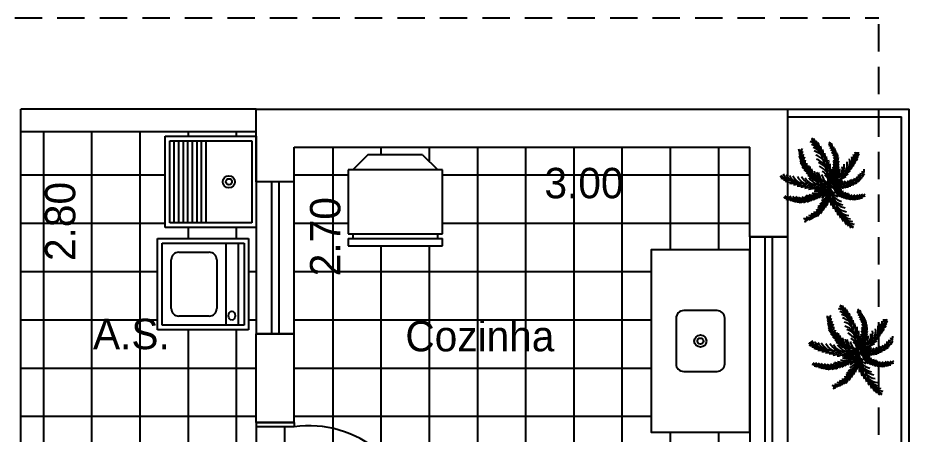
# Model space of a CAD drawing. Extents: x 0.2 to 15.9, y 0 to 13.5.
# Drawn here: x 9.12 to 14.99, y 10.74 to 13.48 of the extents above; entities that cross this region are included whole.
import ezdxf

# ---------------------------------------------------------------- set-up
doc = ezdxf.new("R2010")
doc.units = 0
doc.linetypes.add('ACAD_ISO02W100', pattern=[15, 12, -3])
doc.layers.get('0').update_dxf_attribs({"linetype": 'CONTINUOUS'})
doc.layers.get('DEFPOINTS').update_dxf_attribs({"linetype": 'CONTINUOUS'})
for name, color, linetype in [('BLOCO', 5, 'CONTINUOUS'), ('BLOCOS', 5, 'CONTINUOUS'), ('HACHURA', 1, 'CONTINUOUS'), ('PAREDE', 7, 'CONTINUOUS'), ('PONTILHADO', 8, 'ACAD_ISO02W100'), ('VEGETACAO', 3, 'CONTINUOUS')]:
    doc.layers.add(name, color=color, linetype=linetype)
doc.styles.add('PADRÃO', font='', dxfattribs={"height": 0.2})
doc.styles.get('PADRÃO').set_extended_font_data('AvantGarde Bk BT')
doc.dimstyles.new('PADRÃOS', dxfattribs={"dimtxt": 0.15, "dimasz": 0.1, "dimexe": 1.25, "dimexo": 0.625, "dimgap": 0.1, "dimtad": 0, "dimjust": 1, "dimzin": 1, "dimdsep": 46, "dimtxsty": 'PADRÃO', "dimcen": 2.5, "dimse1": 1, "dimse2": 1, "dimsd1": 1, "dimsd2": 1, "dimclrt": 1, "dimadec": 0, "dimazin": 0, "dimtfac": 1, "dimtdec": 4, "dimtmove": 0, "dimatfit": 3, "dimfxl": 1, "dimtolj": 1, "dimtzin": 0, "dimarcsym": 0})

# ---------------------------------------------------------------- blocks, each defined once
blk = doc.blocks.new('P80D25')
at = {"layer": 'BLOCO', "ltscale": 0.015}
for p, q in [((0, 0.2499999999999716), (0, 0)), ((0, 0.25), (0.03000000000000114, 0.25)), ((0.03000000000000114, 0.2499999999999716), (0.03000000000000114, 0)), ((0.7700000000000102, 0.2499999999999716), (0.7700000000000102, -2.842170943040401e-14)), ((0.7700000000000102, 0.2499999999999716), (0.8000000000000114, 0.2499999999999716)), ((0.8000000000000114, 0.2499999999999716), (0.8000000000000114, -2.842170943040401e-14)), ((0, 0), (0.8000000000000114, -2.842170943040401e-14))]:
    blk.add_line(p, q, dxfattribs=at)
at = {"layer": 'BLOCO'}
blk.add_lwpolyline([(0.7700000000000102, 0.2499999999999716), (0.7199999999999989, 0.2499999999999716), (0.7199999999999989, 1.049999999999983), (0.7700000000000102, 1.049999999999983)], close=True, dxfattribs=at)
at = {"layer": 'BLOCO', "ltscale": 0.015}
blk.add_arc((0.7199999999999989, 0.3524374999999793), 0.6975625000000036, 89.99999999999959, 188.444460412286, dxfattribs=at)
blk = doc.blocks.new('J15')
at = {"layer": 'BLOCO'}
for p, q in [((1.5, 0.25), (0, 0.25)), ((0, 0.25), (0, 0)), ((1.5, 0), (1.5, 0.25)), ((1.5, 0.1500000000000057), (0, 0.1500000000000057)), ((0, 0.09999999999999432), (1.5, 0.09999999999999432)), ((0, 0), (1.5, 0))]:
    blk.add_line(p, q, dxfattribs=at)
blk = doc.blocks.new('J1')
at = {"layer": 'BLOCO'}
for p, q in [((0, 0.25), (0, 0)), ((1, 0.25), (0, 0.25)), ((1, 0), (1, 0.25)), ((1, 0.1500000000000057), (0, 0.1500000000000057)), ((0, 0.09999999999999432), (1, 0.09999999999999432)), ((0, 0), (1, 0))]:
    blk.add_line(p, q, dxfattribs=at)
blk = doc.blocks.new('COZINHA')
at = {"layer": 'HACHURA', "ltscale": 0.015, "style": 'PADRÃO'}
blk.add_text('Cozinha', height=0.2, dxfattribs=at).set_placement((-0.6582467478390299, -0.06847717339962855))
blk = doc.blocks.new('PIA')
at = {"layer": 'BLOCOS'}
blk.add_lwpolyline([(-0.6000000000000085, 0), (0.5999999999999943, 0), (0.5999999999999943, 0.6500000000000057), (-0.6000000000000085, 0.6500000000000057)], close=True, dxfattribs=at)
blk.add_lwpolyline([(-0.1500000000000199, 0.1649999999999352), (0.1500000000000057, 0.1649999999999636, 0.414213562373095), (0.2000000000000028, 0.214999999999975), (0.2000000000000028, 0.4349999999999454, 0.414213562373095), (0.1500000000000057, 0.4849999999999568), (-0.1500000000000057, 0.4849999999999852, 0.4142135623731188), (-0.2000000000000028, 0.4349999999999739), (-0.2000000000000171, 0.2149999999999466, 0.4142135623730711)], format="xyb", close=True, dxfattribs=at)
for radius in [0.04, 0.02]:
    blk.add_circle((0, 0.3249999999999886), radius, dxfattribs=at)
blk = doc.blocks.new('GELAD')
at = {"layer": 'BLOCOS'}
for p, q in [((0.3100000000000023, 0.6499999999999773), (-0.3100000000000023, 0.6499999999999773)), ((-0.3100000000000023, 0.6499999999999773), (-0.3100000000000023, 0.5999999999999659)), ((0.3100000000000165, 0.5999999999999659), (0.3100000000000023, 0.6499999999999773)), ((0.3100000000000023, 0.5999999999999659), (-0.3100000000000023, 0.5999999999999659)), ((-0.2800000000000011, 0.5999999999999659), (-0.2799999999999869, 0.5699999999999932)), ((0.2800000000000153, 0.5699999999999932), (0.2800000000000011, 0.5999999999999659)), ((0.3100000000000023, 0.5699999999999648), (-0.3100000000000023, 0.5699999999999648)), ((-0.3100000000000023, 0.5699999999999648), (-0.3100000000000023, 0.1499999999999773)), ((0.3100000000000023, 0.1499999999999773), (0.3100000000000165, 0.5699999999999648)), ((-0.3100000000000023, 0.1499999999999773), (0.3100000000000023, 0.1499999999999773)), ((-0.1800000000000068, 0.05000000000001137), (-0.2800000000000011, 0.1500000000000057)), ((0.1800000000000068, 0.04999999999998295), (0.2800000000000011, 0.1499999999999773)), ((-0.1800000000000068, 0.05000000000001137), (0.1800000000000068, 0.04999999999998295))]:
    blk.add_line(p, q, dxfattribs=at)
blk = doc.blocks.new('TANQUE')
at = {"layer": 'BLOCOS'}
for p, q in [((-0.2999999999999972, 0.5999999999999943), (0.2999999999999972, 0.5999999999999943)), ((-0.2999999999999972, 0), (-0.2999999999999972, 0.5999999999999943)), ((0.2999999999999972, 0.5999999999999943), (0.2999999999999972, 0)), ((-0.2700000000000244, 0.5700000000000216), (0.2700000000000102, 0.5700000000000216)), ((-0.2699999999999818, 0.03000000000000114), (-0.2700000000000244, 0.5700000000000216)), ((-0.2700000000000244, 0.5400000000000205), (0.2700000000000102, 0.5400000000000205)), ((0.2700000000000102, 0.5700000000000216), (0.269999999999996, 0.02999999999994429)), ((-0.2700000000000244, 0.5100000000000193), (0.2700000000000102, 0.5100000000000193)), ((-0.2700000000000244, 0.4800000000000182), (0.2700000000000102, 0.4800000000000182)), ((-0.2700000000000244, 0.4500000000000171), (0.2700000000000102, 0.4500000000000171)), ((-0.2700000000000244, 0.4200000000000159), (0.2700000000000102, 0.4200000000000159)), ((-0.2700000000000244, 0.3900000000000148), (0.2700000000000102, 0.3900000000000148)), ((-0.2700000000000244, 0.3600000000000136), (0.2700000000000102, 0.3600000000000136)), ((-0.2700000000000244, 0.3300000000000125), (0.2700000000000102, 0.3300000000000125)), ((0.2999999999999972, 0), (-0.2999999999999972, 0)), ((0.269999999999996, 0.02999999999994429), (-0.2699999999999818, 0.03000000000000114))]:
    blk.add_line(p, q, dxfattribs=at)
for radius in [0.04, 0.02]:
    blk.add_circle((1.4210854715202e-14, 0.1800000000000068), radius, dxfattribs=at)
blk = doc.blocks.new('MÁQUINA')
at = {"layer": 'BLOCOS'}
for p, q in [((-0.2999999999999972, 0.6500000000000057), (0.2999999999999972, 0.6500000000000057)), ((-0.2999999999999972, 0.05000000000001137), (-0.2999999999999972, 0.6500000000000057)), ((0.2999999999999972, 0.6500000000000057), (0.2999999999999972, 0.05000000000001137)), ((-0.2700000000000244, 0.620000000000033), (0.2700000000000102, 0.620000000000033)), ((-0.2699999999999818, 0.0800000000000125), (-0.2700000000000244, 0.620000000000033)), ((0.2700000000000102, 0.620000000000033), (0.269999999999996, 0.07999999999995566)), ((-0.160000000000025, 0.5600000000000023), (0.1600000000000108, 0.5600000000000023)), ((-0.210000000000008, 0.3100000000000023), (-0.2100000000000222, 0.5099999999999909)), ((0.210000000000008, 0.5099999999999909), (0.2099999999999795, 0.3099999999999739)), ((0.1599999999999824, 0.2599999999999625), (-0.1600000000000108, 0.2599999999999909)), ((0.2700000000000102, 0.1999999999999602), (-0.2699999999999676, 0.2000000000000171)), ((0.269999999999996, 0.1199999999999477), (-0.2699999999999818, 0.1200000000000045)), ((0.269999999999996, 0.07999999999995566), (-0.2699999999999818, 0.0800000000000125)), ((0.2999999999999972, 0.05000000000001137), (-0.2999999999999972, 0.05000000000001137))]:
    blk.add_line(p, q, dxfattribs=at)
for centre, start, end in [((-0.160000000000025, 0.5099999999999909), 90, 180.0000000000045), ((0.1600000000000108, 0.5099999999999909), 359.9999999999985, 90.00000000000375), ((-0.1600000000000108, 0.3100000000000023), 180.0000000000057, 269.9999999999924), ((0.1599999999999824, 0.3099999999999739), 269.999999999994, 359.9999999999981)]:
    blk.add_arc(centre, 0.05, start, end, dxfattribs=at)
blk.add_ellipse((-0.2079155801208259, 0.1609604888554372), major_axis=(-0.03006968374842245, 0), ratio=0.7169811713374736, dxfattribs=at)
blk = doc.blocks.new('*D28')
at = {"layer": 'DEFPOINTS', "color": 0, "linetype": 'ByBlock', "ltscale": 0.015}
for p in [(144.8417890976086, 153.5355232545971), (147.8417890976086, 153.5355232545971), (147.8417890976086, 153.2975909417007)]:
    blk.add_point(p, dxfattribs=at)
at = {"color": 1, "linetype": 'ByBlock', "ltscale": 0.015, "insert": (146.7501871502711, 153.2975909417007), "char_height": 0.2, "attachment_point": 5, "style": 'PADRÃO'}
blk.add_mtext('\\A1;3.00', dxfattribs=at)
blk = doc.blocks.new('*D29')
at = {"layer": 'DEFPOINTS', "color": 0, "linetype": 'ByBlock', "ltscale": 0.015}
for p in [(144.8417890976086, 153.5355232545971), (144.8417890976086, 150.8355232545971), (145.0473517755745, 150.8355232545971)]:
    blk.add_point(p, dxfattribs=at)
at = {"color": 1, "linetype": 'ByBlock', "ltscale": 0.015, "insert": (145.0473517755745, 152.9464435842674), "char_height": 0.2, "attachment_point": 5, "rotation": 90, "style": 'PADRÃO'}
blk.add_mtext('\\A1;2.70', dxfattribs=at)
blk = doc.blocks.new('*D31')
at = {"layer": 'DEFPOINTS', "color": 0, "linetype": 'ByBlock', "ltscale": 0.015}
for p in [(143.0417890976086, 153.6355232545971), (143.0417890976086, 150.8355232545971), (143.301678928354, 150.8355232545971)]:
    blk.add_point(p, dxfattribs=at)
at = {"color": 1, "linetype": 'ByBlock', "ltscale": 0.015, "insert": (143.301678928354, 153.0464435842674), "char_height": 0.2, "attachment_point": 5, "rotation": 90, "style": 'PADRÃO'}
blk.add_mtext('\\A1;2.80', dxfattribs=at)
blk = doc.blocks.new('COQUEIRO')
at = {"layer": 'VEGETACAO', "color": 3, "linetype": 'Continuous'}
blk.add_circle((0.04883211018758438, -0.1620300166650743), 0.009534254572329034, dxfattribs=at)
for centre, radius, start, end in [((-0.2990069568350489, 0.3314659357569276), 0.21493089141796, 52.66291008750469, 75.78172621383375), ((-0.2591513023523628, 0.4815757376624283), 0.08918671365068746, 38.10062950818708, 73.55212492303362), ((-0.2965824267310122, 0.2666994103710643), 0.2457785115588357, 51.48217780651772, 73.93665760124978), ((-0.2841852408159706, 0.5118686947262212), 0.09562156997871912, 18.00467385581992, 51.19332734190737), ((-0.2845083389846348, 0.5128443909520932), 0.1110546992746349, 0.6625682080991496, 37.53141425300961), ((-1.16752276250026, -0.1007026902499213), 1.167642340266159, 3.583450499292923, 33.67936677608967), ((-0.2535404710656817, 0.491646787172666), 0.104953262736619, 349.124998871366, 34.47980781475965), ((-0.267481508665588, 0.4438865068114062), 0.1491116937629963, 349.0828542607415, 34.11358921734301), ((-0.2979667905966306, 0.4095030526604866), 0.2038428167275608, 347.9477961351798, 21.00056632835507), ((0.7413426363891791, 1.469901461865295), 1.208478994181311, 231.9860707724936, 234.0506761213819), ((-0.04787651026563644, 0.3612609836722989), 0.1389206009762723, 46.92087029574611, 70.58923678236422), ((-0.31313847706849, 0.2642473531767031), 0.4140144019143251, 318.8187821603565, 35.07358582935218), ((-0.05466535554206153, 0.4696046712768585), 0.08940871770666214, 12.93374384380474, 47.46008499971289), ((-0.05868593797712229, 0.4574007406790663), 0.1091569804458332, 0.5144798793177185, 32.90541687053246), ((-0.09737609144541715, 0.4160853132863345), 0.1674299676903813, 2.093936371950821, 19.91238426715303), ((-0.2733695923895691, 0.4581182362043172), 0.1255305275127082, 185.1349449317238, 217.5258819229385), ((-0.2090492703468154, 0.4481160352073097), 0.1925444628439385, 198.1279775351032, 215.9464254303055), ((-0.3182494759586714, 0.363798804703432), 0.07124259762314304, 188.0674511061146, 242.1386086072296), ((0.09396941381100454, 0.46349413918119), 0.4761165622014739, 182.966775972904, 259.2215796418998), ((-0.2150305028241402, 0.363383082283061), 0.1597586911227131, 147.451125019892, 171.1194915065101), ((-0.2354688073144171, 0.3333367512801892), 0.131203275473266, 143.0350989563252, 174.9902108447292), ((-0.2303098885485522, 0.3087805046796781), 0.1195382632464815, 146.9211398537625, 187.0150522419626), ((-0.2629671195492502, 0.2781173833080608), 0.1940433416558446, 39.16249641293076, 73.12992841238737), ((-0.2704439165617156, 0.1703378409720564), 0.2598953285918711, 46.86086910506679, 72.97935821106569), ((-0.2191264160601758, 0.1843921906493868), 0.1850569335288676, 37.83107843026765, 75.04962835430943), ((-0.3323001749898165, 0.3727457305361348), 0.2612791928753549, 347.477097170258, 14.0082110079255), ((-0.32241068946343, 0.3333118774467643), 0.2755903367261464, 343.6235840503575, 11.74846255277715), ((-0.5083838731291319, 0.8691379470596381), 1.015341165448834, 300.1573913755112, 330.253307652308), ((-0.01777931151275958, 0.3516354394559151), 0.1140898047593618, 43.05015095752705, 75.00526284593107), ((-0.0081541657062143, 0.332053750710319), 0.1039463158665057, 31.02530956029359, 71.11922194849373), ((-0.00892064507671897, 0.2962038976464179), 0.1130247489805709, 28.27713498775289, 66.76408061635362), ((-0.03758059004288405, 0.2547655490435226), 0.1458091169923527, 22.98041434448781, 51.90603630720172), ((0.02259018497208309, 0.4168545844412286), 0.06195008488968961, 335.9017531950281, 29.97291069614161), ((-0.02296819838425357, 0.3887756994203677), 0.1171683841783036, 343.087592942477, 17.28367533510898), ((0.01085877628340803, 0.3675227002319197), 0.09618628827427275, 332.731957817626, 19.96023849795439), ((-0.05130080053961983, 0.3495670839045069), 0.1679903606179867, 333.0523948482003, 10.22995275392844), ((0.1161432142111156, 0.3347257052290082), 0.2137204448337702, 348.056118682736, 10.51059847746805), ((0.1655691511076274, 0.3618055797222333), 0.1868964273199652, 349.236850963723, 12.35566709005208), ((0.3122676083844542, 0.421086561413663), 0.09656930371707387, 297.2365090843174, 334.1053551292348), ((0.2978138401654409, 0.3892027620179199), 0.07755366404407606, 334.6745703844096, 10.12606579925188), ((0.3116344929118444, 0.4204557393451616), 0.08314919128584272, 314.5786147320381, 347.7672682181257), ((-0.2570885673430521, 0.3706522808682955), 0.1347436418050492, 200.7566864671472, 234.9527688597792), ((-0.2726651966444447, 0.3274317066536163), 0.1106142315154136, 198.0801233043018, 245.3084039846302), ((-0.2036422080903204, 0.3552183802575293), 0.1931889147106846, 207.8104090483278, 244.987966954056), ((-0.2042107190234628, 0.2768539776250059), 0.1299784613276565, 151.2762811859027, 189.7632268145033), ((-0.1488877831081563, 0.259632549031874), 0.1676804845412055, 166.1343254950545, 195.059947457768), ((-0.1284792881819836, 0.2376951679767068), 0.1659189049732646, 172.7380762622264, 203.0098116322509), ((-0.2631081993468225, 0.02216952869702382), 0.3041429385525204, 46.49379809426626, 70.64562847792507), ((-0.1900017865411368, 0.09216026624525497), 0.1814675983781475, 33.55015798989964, 73.07844098069964), ((-0.4400875445909289, 0.2768762952542367), 0.4150411928447608, 346.7496829229179, 9.447416817831682), ((-0.4682279090990402, 0.2693042739179639), 0.4662998293500211, 342.5955982758788, 3.647918913014595), ((-0.3445942154076445, 0.2244388740193948), 0.3634482762647658, 335.5765485014938, 3.990408277498095), ((-0.1640554108006338, 0.1330907158454586), 0.2651964396362022, 14.28167443512174, 33.70646673226349), ((-0.07438268720349406, 0.1544996480716812), 0.1605404711819739, 0.7498653825188025, 35.15916782869866), ((-0.03980240185351924, 0.2288060502615217), 0.144277308672404, 15.03055017000438, 45.30228554002982), ((-0.1138529517980853, 0.1630898191913595), 0.2216616253122936, 17.04588532228525, 37.50714660058549), ((-0.1097745863391975, 0.3259388824986225), 0.2566123592630572, 320.045450325439, 341.6769582999671), ((-0.01314906003171323, 0.2947890099619919), 0.1441514089909303, 317.5655117712288, 358.3889257383026), ((-0.08052219719193765, 0.3343965784124201), 0.2062184604049729, 330.8344325547409, 359.7062506166375), ((-0.0610067253810751, 0.2135700905390188), 0.2644721204804525, 343.0677389704845, 7.219569354143373), ((0.08226323694244009, 0.2424702999063904), 0.1609190726337979, 334.4050193064913, 11.62356923052775), ((0.05137052185433255, 0.2769128737601854), 0.2259959379059749, 343.434809981285, 9.553299087283996), ((0.2266634332590076, 0.3913532388414858), 0.1772546232413572, 284.521737011398, 317.5745072045734), ((0.1380994231060289, 0.313024614140911), 0.1687333405702996, 335.7364372891507, 9.703869288605684), ((0.2652623664124025, 0.3810199954048095), 0.1296623424026055, 285.6567951369598, 330.6875300935613), ((0.3078287447363355, 0.3887568638659182), 0.09126370672749479, 285.6989397475842, 331.0537486909779), ((-0.4087370229670935, 0.2126182973117317), 0.21493089141796, 205.6846947121926, 228.8035108385332), ((-0.1664254359636654, 0.3621859609180582), 0.2371512294657189, 218.3341111856188, 247.2059292475152), ((-0.1993783283963051, 0.2785689565110054), 0.1657741203395699, 219.6514360639536, 260.4748500310274), ((-0.1339376186355334, 0.3752553858706911), 0.2951042131525158, 236.3634035022893, 257.9949114768173), ((-0.01484097904814341, 0.230650938479787), 0.2549108691091377, 180.5332152016707, 200.9944764799708), ((0.05188689164887172, 0.2390562662960996), 0.3049759055816325, 184.3338950699927, 203.7586873671324), ((-0.04450231074677724, 0.1949001459625102), 0.18462154185927, 182.8811939735576, 217.2904964197375), ((-0.05172767593248118, 0.1615244082488552), 0.1423302786386242, 182.7518045157641, 227.4484806955715), ((0.08885967061186939, 0.1947306358361836), 0.2562824221900242, 192.2085583250005, 217.6751360032528), ((0.1121827321916928, 0.197127228093013), 0.2590386131583442, 193.5623834342198, 222.6919600202115), ((-0.2528608363254303, -0.04099168249869578), 0.2889995544692544, 38.77469001539302, 63.7186173260026), ((-0.2359031357122685, -0.1245830733178046), 0.3121011485396846, 45.84017644887376, 61.26730921407274), ((-0.2729172670910511, 0.1763507895427558), 0.3016322525645709, 331.7283845727767, 1.229779129421799), ((-0.2860261122407888, 0.1353614565071091), 0.3164390317127545, 332.7885030246059, 358.0295547068819), ((-0.1828817118694328, 0.07206669151056744), 0.2252509679637776, 355.3484017820447, 24.47797836803445), ((-0.2515262114415844, 0.3813588012490037), 0.4438836801342939, 309.660635559282, 328.0440674547731), ((-0.165624735275065, 0.08292282475719404), 0.2228542801652384, 0.365225799003377, 25.83180347724923), ((-0.0515503320051689, 0.1355139351478591), 0.1237654596857602, 350.5918811066848, 35.28855728649211), ((-0.08818952108331324, 0.2750785582322841), 0.2394831841423092, 307.0905608028229, 335.9437994060235), ((-0.08715874891564646, 0.2896270765929607), 0.2341601750401111, 312.2403609866375, 341.2163651912117), ((-0.1645537546977618, 0.1353255825523725), 0.2713923030779867, 342.414117325092, 357.8412500902909), ((0.05139857735319886, 0.4692281110204881), 0.4054781124782792, 279.1695391520971, 300.2218597892328), ((-0.1061411074435394, 0.1810308504072005), 0.2513039604080473, 335.3486308916137, 0.2925582022209083), ((0.06823401639031523, 0.4502888130663543), 0.3609053850824007, 283.3236237991361, 306.02135769405), ((0.02186378609478545, 0.1839415965608815), 0.1577979116331717, 330.1240988661179, 9.652381856917902), ((0.1579006443297661, 0.3807247945411909), 0.2396437710662143, 280.1975249265757, 308.3224034289954), ((0.1847214174472871, 0.4037557213863003), 0.2271992981524825, 284.0510380464763, 310.5821518841437), ((0.3158842129609187, 0.1242382115175538), 0.1039463158665057, 322.9563079812417, 3.05022036944175), ((0.3304539666183874, 0.1404803863807693), 0.1140898047593618, 334.9811493784783, 6.936261266879096), ((0.3281419577695406, 0.1719946226766815), 0.1389206009762723, 338.8518687166942, 2.520235203312234), ((-0.5825927293487663, 0.1622294883556457), 0.09562156997871912, 230.2730935841306, 263.4617470702181), ((-0.5836131818716179, 0.1623521757649193), 0.1110546992746349, 243.9350066730283, 280.8038527179388), ((-0.547927791179232, 0.1437172387794696), 0.08918671365068746, 207.9142960030044, 243.3657914178509), ((-0.1578492706657268, 1.149712082234092), 1.167642340266159, 247.7870541499483, 277.882970426745), ((-0.5566824390771057, 0.1362163317576695), 0.104953262736619, 246.9866131112783, 292.341422054672), ((-0.5126467771073404, 0.1593735635532276), 0.1491116937629963, 247.3528317086949, 292.3835666652964), ((-0.3447811670483087, 0.2231173282421572), 0.2457785115588357, 207.5297633247881, 229.9842431195203), ((-0.3492887450524957, 0.1879031162894442), 0.1940433416558446, 208.3364925136505, 242.3039245131072), ((-0.4850098482370111, 0.1960856119349224), 0.2038428167275608, 260.4658545976829, 293.5186247908582), ((-0.2451466731527798, 0.2166565699977987), 0.2598953285918711, 208.4870627149723, 234.6055518209712), ((-0.2487189267107563, 0.1635693812692871), 0.1850569335288676, 206.4167925717073, 243.6353424957703), ((-0.09847730243499164, 0.2389221758224132), 0.3041429385525204, 210.8207924481129, 234.9726228317718), ((-0.47602017218132, -0.04629620010899416), 0.4761165622014739, 289.6767243478291, 5.931528016824905), ((-0.1525380343743716, 0.1533611555033509), 0.1814675983781475, 208.3879799453383, 247.9162629361384), ((-0.1286887640607102, 0.3263406088939185), 0.2692842012961277, 236.8239966110445, 265.8000008156187), ((-0.0345395917290201, 0.2414353806056475), 0.2889995544692544, 217.7478036000354, 242.691730910645), ((-0.1174453883935325, 0.3138942766255504), 0.2754056617636556, 242.0965623962342, 270.9498009994334), ((-0.04482453865032276, 0.5259020811940722), 0.510466232154438, 249.9962943474831, 268.3797262429742), ((0.05075451255647501, 0.2414335658430851), 0.3121011485396846, 220.1991117119653, 235.6262444771642), ((-0.0327760467978262, 0.1269703399220354), 0.1474884404822185, 227.1388357726381, 254.0555366875753), ((0.06858336291588962, 0.1422395185638727), 0.1670096281125572, 191.491783210208, 237.4537861211284), ((-0.1403297785635029, -0.01996511196503903), 0.1474884404822185, 27.41088423846263, 54.32758515339996), ((0.3503848202325575, 0.2205411588413249), 0.4140144019143251, 212.1088337854314, 288.3636374544271), ((0.01810779655020589, 0.2754252997120368), 0.2751643754023952, 269.3624439008241, 294.6034955831002), ((0.03131261546712416, 0.1279197720153071), 0.1452257635761367, 272.5175741020759, 318.4795770129963), ((0.05508466812009694, 0.2811754538312634), 0.2622889152735399, 268.302325448995, 297.80372000564), ((-0.04601387962522629, 0.1016945526504607), 0.1282508178106248, 323.984825114681, 350.9015260296182), ((0.009452352853523749, 0.1892189890650435), 0.2252509679637776, 287.2794002029927, 316.4089767889845), ((0.06460040793836619, 0.3556251543563285), 0.3160419793606659, 272.1504893777101, 300.5643491537163), ((0.02596817784936611, 0.1772654793313357), 0.2228542801652384, 292.2962242199514, 317.7628018982038), ((0.1173591127195568, 0.09108838610431391), 0.1237654596857602, 282.5228795276328, 327.2195557074401), ((0.1264432619421374, 0.1193594308679984), 0.1605404711819739, 292.6808638034668, 327.0901662496467), ((0.07309176205756707, 0.194546911185288), 0.2651964396362022, 306.2126728560698, 325.6374651532115), ((0.1196700618279838, 0.1591817435487748), 0.2216616253122936, 308.9768837432333, 329.4381450215336), ((0.2910287852479971, 0.1922443034209103), 0.2062184604049729, 262.7654309756891, 291.6372490375855), ((0.2082878117523226, 0.1150342479062552), 0.144277308672404, 306.9615485909524, 337.2332839609782), ((0.3160153577982872, 0.1708035606309188), 0.1679903606179867, 264.9833932691483, 302.1609511748765), ((0.2331985576686879, 0.1226688246872421), 0.1458091169923527, 314.9114127654364, 343.8370347281497), ((0.355887566115344, 0.1198484416296175), 0.09618628827427275, 264.6629562385741, 311.8912369189024), ((0.2823423866413268, 0.1115596728606398), 0.1130247489805709, 320.2081334087009, 358.6950790373016), ((0.3629685506576781, 0.1591652808665494), 0.1171683841783036, 275.0185913634251, 309.214673756057), ((0.406031075536065, 0.1273909354105704), 0.06195008488968961, 267.8327516159746, 321.9039091170896), ((0.3605113034065059, 0.2383884561074829), 0.1674299676903813, 294.0249347928988, 311.843382688101), ((-0.398930227660264, 0.2495263101879139), 0.4761165622014739, 251.035777551956, 327.2905812209517), ((-0.4558114086670582, 0.237040869720996), 0.2612791928753549, 267.4582099181125, 293.98932375578), ((-0.4151986344747254, 0.2351879623156243), 0.2755903367261464, 269.7179583732609, 297.8428368756805), ((-0.383282834376109, 0.3617351822541615), 0.4150411928447608, 272.0190041082062, 294.7167380031201), ((-0.3814560645169163, 0.3908191732740995), 0.4662998293500211, 277.8185020130234, 298.8708226501591), ((-0.3129085290513682, 0.2785719919935126), 0.3634482762647658, 277.4760126485399, 305.8898724245461), ((-0.2515312978181097, 0.2178852201667816), 0.3016322525645709, 280.2366417966162, 309.7380363532612), ((-0.1515244138055376, 0.1444059340626218), 0.2562824221900242, 260.2775599040525, 285.7441375823049), ((-0.1450366515317452, 0.166936309039091), 0.2590386131583442, 261.6313850132718, 290.7609615992635), ((-0.3391175136893718, -0.002463325938823147), 0.2754056617636556, 310.1655639752861, 339.0188025784854), ((-0.1213961613439576, 0.0959255365574343), 0.1670096281125572, 259.56078478926, 305.5227877001803), ((-0.213966009869031, 0.2388808479299591), 0.3164390317127545, 283.4368662191561, 308.6779179014321), ((-0.5086600897439748, 0.1440850002889498), 0.510466232154438, 318.0652959265351, 336.448727822028), ((-0.226138064658242, 0.04773564890460946), 0.2590386131583442, 300.2723318091448, 329.4019083951367), ((-0.1633312610346547, 0.007032970818901418), 0.1670096281125572, 298.2017315851331, 344.1637344960535), ((0.3065329215276709, -0.1806391785392343), 0.3016322525645709, 160.3740670711807, 189.8754616278257), ((1.149325184345779, 0.2277464539400889), 1.167642340266159, 192.2291329976968, 222.3250492744936), ((0.1076640710247947, 0.089512267659277), 0.1452257635761367, 233.8766273062027, 279.8386302171232), ((0.1459411246082869, -0.006485079933813864), 0.1474884404822185, 216.0565667368666, 242.9732676518038), ((0.1288671370248213, 0.1510418953571993), 0.2252509679637776, 248.6384534071196, 277.7680299931114), ((0.2707243153052534, 0.3684134033323083), 0.4438836801342939, 241.5916339802301, 259.9750658757212), ((0.2960797926134067, 0.001976953681694482), 0.2394831841423092, 200.3806124278978, 229.233851031097), ((0.1343030001595285, 0.1313922067533646), 0.2228542801652384, 253.6552774240783, 279.1218551023307), ((0.1518738730522191, 0.007013515655192037), 0.1237654596857602, 243.8819327317596, 288.578608911567), ((0.3097175900105587, -0.003193380921299394), 0.2341601750401111, 205.5304126117074, 234.5064168162866), ((0.23313968720357, 0.1772021060631737), 0.2394831841423092, 239.0215592237709, 267.8747978269701), ((0.2470203749757918, 0.1816796483268242), 0.2341601750401111, 244.1713594075856, 273.1473636121597), ((0.2722576698855494, 0.2162209612164183), 0.2566123592630572, 251.976448746387, 273.607956720915), ((0.2794506187868553, 0.114953649711925), 0.1441514089909303, 249.4965101921768, 290.3199241592507), ((-0.543341195361263, -0.1015741020317797), 0.1028200253626615, 238.6492783815953, 273.1756195375035), ((-1.39451288854139, -1.3002257873781), 1.389750843308508, 52.05868725992637, 54.12329260881464), ((-0.5311406944843124, -0.09323780443234497), 0.1255305275127082, 253.2039465107758, 285.5948835019905), ((-0.4214720645013639, -0.07450306777898774), 0.1597586911227131, 215.520126598944, 239.1884930855621), ((-0.4012335530147038, -0.1046843359759286), 0.131203275473266, 211.1041005353772, 243.0592124237812), ((-0.4978393311037603, -0.03730778521667943), 0.1925444628439385, 266.1969791141552, 284.0154270093574), ((-0.4604089272416925, -0.1700972619542576), 0.07124259762314304, 256.1364526851665, 310.2076101862815), ((-0.3765275327598356, -0.1090702512856545), 0.1195382632464815, 214.9901414328145, 255.0840538210146), ((-0.4439234769319409, -0.1108026010958305), 0.1347436418050492, 268.8256880461993, 303.0217704388311), ((-0.337163619202796, -0.09678399517789771), 0.1299784613276565, 219.3452827649546, 257.8322283935553), ((-0.4096482996109412, -0.1413944568004801), 0.1106142315154136, 266.1491248833538, 313.3774055636822), ((-0.3005258836580662, -0.05189656736974158), 0.1676804845412055, 234.2033270741065, 263.1289490368199), ((-0.4096447957699549, -0.06698832690088707), 0.1931889147106846, 275.8794106273798, 313.056968533108), ((-0.272553653189787, -0.04115833309493055), 0.1659189049732646, 240.8070778412784, 271.0788132113038), ((-0.4022080813029785, -0.02986245201926963), 0.2371512294657189, 286.4031127646707, 315.2749308265672), ((-0.2235764449957767, 0.06162551558530893), 0.2549108691091377, 248.6022167807227, 269.063478059023), ((-0.2064513424874459, 0.1266638821664081), 0.3049759055816325, 252.4028966490447, 271.8276889461865), ((-0.336949644305454, -0.09166077680501772), 0.1657741203395699, 287.7204376430056, 328.5438516100793), ((-0.2014909849749227, 0.02075809311437737), 0.18462154185927, 250.9501955526096, 285.3594979987894), ((-0.4021978629892882, 0.005155658137102392), 0.2951042131525158, 304.4324050813411, 326.0639130558693), ((-0.1732291046788514, 0.001590101771324015), 0.1423302786386242, 250.8208060948161, 295.5174822746235), ((-0.3548624438104664, -0.008244490078492817), 0.2692842012961277, 304.8929981900966, 333.8690023946875), ((-0.1789538736751322, -0.1016926439207957), 0.18462154185927, 289.5911423484827, 324.0004447946626), ((-0.1449100207691796, -0.0990164807502758), 0.1423302786386242, 289.4617528906892, 334.1584290705099), ((-0.2171366684728593, 0.02608654447474024), 0.2562824221900242, 298.9185066999256, 324.385084378178), ((-0.3259781280667351, -0.2392082993207758), 0.2951042131525158, 343.0733518772143, 4.704859851742279), ((-0.2806380821405607, -0.2201167798305015), 0.2692842012961277, 343.5339449859696, 12.50994919054379), ((-0.2719500984016943, -0.2057695284602481), 0.2754056617636556, 348.8065107711593, 17.65974937435843), ((0.3846241692226986, -0.2174060905940358), 0.3634482762647658, 164.2222309998957, 192.6360907759019), ((0.2247019135960873, 0.1113110259114727), 0.3121011485396846, 234.4858589472776, 249.9129917124766), ((0.5135973238408642, -0.2431766107998037), 0.4662998293500211, 171.2412807742827, 192.2936014114185), ((0.2540326833966535, 0.03121864068001301), 0.2889995544692544, 227.4203725137969, 252.3642998244065), ((0.4869149765942655, -0.254892752109054), 0.4150411928447608, 175.3953654213217, 198.0930993162356), ((0.2119037967714394, -0.1098694825119004), 0.1814675983781475, 222.1958404883035, 261.7241234791035), ((0.1766227829818323, 0.02342281778611621), 0.1605404711819739, 254.0399170075937, 288.4492194537736), ((0.3509987021430963, 0.008026829932351376), 0.2566123592630572, 213.3355019505139, 234.9670099250419), ((0.2933817774853029, -0.07556202629994502), 0.1441514089909303, 210.8555633963038, 251.6789773633775), ((0.1819012080319116, 0.1154645363999443), 0.2651964396362022, 267.5717260601967, 286.9965183573384), ((0.196198973208114, 0.05875645053533773), 0.2216616253122936, 270.3359369473601, 290.7971982256604), ((0.3506884048779231, -0.02242212089687357), 0.2062184604049729, 224.1244841798159, 252.9963022417124), ((0.2378486583014752, -0.03106231534787085), 0.144277308672404, 268.3206017950793, 298.5923371651047), ((0.3568163637718644, -0.05477150078260351), 0.1679903606179867, 226.3424464732752, 263.5200043790034), ((0.2620731240734688, -0.04065435802896999), 0.1458091169923527, 276.2704659695632, 305.1960879322767), ((0.3561412151366969, -0.1194689607237542), 0.09618628827427275, 226.022009442701, 273.2502901230293), ((0.2935211353981462, -0.08001870438607384), 0.1130247489805709, 281.5671866128278, 320.0541322414286), ((0.3862229177116578, -0.09318121909647559), 0.1171683841783036, 236.377644567552, 270.5737269601839), ((0.327636758476233, -0.09106061170874469), 0.1039463158665057, 284.3153611853685, 324.4092735735686), ((0.4000168467392715, -0.1448892223458635), 0.06195008488968961, 229.1918048201016, 283.2629623212165), ((0.4337735823683122, -0.0297676255220729), 0.1674299676903813, 255.3839879970257, 273.2024358922279), ((0.3491590507384945, -0.08747217169887378), 0.1140898047593618, 296.3402025826019, 328.295314471006), ((0.3670318850793937, -0.061413501992714), 0.1389206009762723, 300.210921920821, 323.879288407439), ((-0.1957961389386238, -0.1944282074826909), 0.1659189049732646, 279.4480246371515, 309.7197600071769), ((-0.2867452941678774, -0.3002082675934439), 0.1931889147106846, 314.5203574232529, 351.6979153289811), ((-0.2217234311570078, -0.08356314540168697), 0.2549108691091377, 287.2431635765959, 307.7044248548961), ((-0.2489598764486711, -0.02206977737445825), 0.3049759055816325, 291.0438434449179, 310.4686357420595), ((-0.3041194722026201, -0.2665664298700783), 0.2371512294657189, 325.0440595605439, 353.9158776224403), ((-0.2145585571991173, -0.2740856751393856), 0.1657741203395699, 326.3613844388787, 7.184798405952517), ((0.2736582272489816, -0.02968443869289317), 0.3041429385525204, 235.1394805926701, 259.291310976329), ((0.3790589045186525, -0.3283766611404069), 0.2755903367261464, 172.2692665487613, 200.394145051181), ((0.2545621171975316, -0.196675240514093), 0.1850569335288676, 226.4767609286716, 263.6953108527134), ((0.3947638546286232, -0.3658757976037172), 0.2612791928753549, 176.1227796686618, 202.653893506329), ((-0.2912907817201269, -0.3134632349273296), 0.1597586911227131, 254.1610733948172, 277.8294398814352), ((-0.2566366688129218, -0.3243993565335508), 0.131203275473266, 249.7450473312502, 281.7001592196543), ((-0.2346006965455825, -0.3123977059732717), 0.1195382632464815, 253.6310882286877, 293.7250006168878), ((-0.3741654458937571, -0.3320975712803964), 0.1925444628439385, 304.8379259100283, 322.6563738052305), ((-0.2115265555078505, -0.2782209039718744), 0.1299784613276565, 257.9862295608277, 296.4731751894284), ((-0.2620107257299704, -0.4124430690416183), 0.07124259762314304, 294.7773994810397, 348.8485569821547), ((-0.2861601991262912, -0.3558353857034753), 0.1347436418050492, 307.4666348420723, 341.6627172347042), ((-0.2109391713800814, -0.220282489936249), 0.1676804845412055, 272.8442738699796, 301.769895832693), ((-0.2402860192633423, -0.3583271797843786), 0.1106142315154136, 304.7900716792269, 352.0183523595553), ((0.3031837877508483, -0.1750663591181656), 0.2598953285918711, 235.5065516034707, 261.6250407094696), ((0.3663461004517305, -0.4073765597796744), 0.2038428167275608, 176.5934786335836, 209.646248826759), ((0.3119937640229811, -0.2827451247026964), 0.1940433416558446, 227.8081789113347, 261.7756109107913), ((0.3413758736584445, -0.4459519678482273), 0.1491116937629963, 177.7285367591454, 222.7592717157469), ((-0.3652514618837781, -0.3965777135068045), 0.1255305275127082, 291.8448933066489, 324.2358302978636), ((0.3435107038493275, -0.2664037206352212), 0.2457785115588357, 240.1278603049216, 262.5823400996537), ((0.3347727495368762, -0.4952652080721656), 0.104953262736619, 177.7706813697698, 223.1254903131635), ((0.3556436235547853, -0.3300698294860318), 0.21493089141796, 241.3085925859086, 264.4274087122376), ((0.3685752256258059, -0.5115667374388515), 0.1110546992746349, 189.3082507065031, 226.1770967514135), ((0.3388059072211949, -0.4844651569121616), 0.08918671365068746, 226.746312006591, 262.1978074214375), ((0.368109128663713, -0.5106506974977414), 0.09562156997871912, 206.6503563542238, 239.8390098403113)]:
    blk.add_arc(centre, radius, start, end, dxfattribs=at)
blk = doc.blocks.new('AV5')
at = {"layer": 'VEGETACAO', "xscale": 0.5, "yscale": 0.5, "zscale": 0.5}
blk.add_blockref('COQUEIRO', (-0.0275459545662855, 0.09600643684128585), dxfattribs=at)

msp = doc.modelspace()

# ---------------------------------------------------------------- hatches: boundary and pattern name
at = {"layer": 'HACHURA', "ltscale": 0.015}
h = msp.add_hatch(dxfattribs=at)
h.set_pattern_fill('NET', color=256, scale=0.1, style=0)
h.set_pattern_definition([(0, (-133.8973930013948, -140.907291405963), (0, 0.3175), []), (90, (-133.8973930013948, -140.907291405963), (-0.3175, 1.944062586693024e-17), [])])
h.paths.add_polyline_path([(13.29439609621377, 11.95280044737451), (13.94439609621377, 11.95280044737451), (13.94439609621377, 12.03783315611712), (13.94439609621377, 12.62823184863412), (10.94439609621377, 12.62823184863412), (10.94439609621377, 12.40018047943646), (10.94439609621377, 11.40018047943646), (10.94439609621377, 10.81779982916719), (10.94439609621377, 10.78779982916718, -0.4580704259902146), (11.74439609621376, 10.09779982916719), (11.74439609621373, 10.04779982916715), (10.94439609621374, 10.04779982916718), (10.94439609621374, 10.01779982916717), (10.94439609621377, 9.928231848634127), (11.99908541906964, 9.928231848634127), (12.02908541906961, 9.928231848634127, -0.4580704259902146), (12.71908541906961, 10.72823184863411), (12.76908541906962, 10.72823184863411), (12.76908541906962, 9.92823184863407), (12.79908541906962, 9.928231848634098), (13.9443960962138, 9.928231848634127), (13.94439609621377, 10.53783315611712), (13.94439609621377, 10.7528004473745), (13.29439609621377, 10.7528004473745)])
h.paths.add_polyline_path([(11.9204741061402, 11.97823184863414), (11.30047410614019, 11.97823184863414), (11.30047410614016, 12.02823184863415), (11.33047410614019, 12.02823184863415), (11.33047410614017, 12.05823184863415), (11.30047410614014, 12.05823184863415), (11.30047410614019, 12.47823184863414), (11.33047410614017, 12.47823184863411), (11.43047410614016, 12.5782318486341), (11.7904741061402, 12.5782318486341), (11.89047410614017, 12.47823184863411), (11.9204741061402, 12.47823184863414), (11.9204741061402, 12.05823184863418), (11.89047410614014, 12.05823184863415), (11.89047410614017, 12.02823184863415), (11.9204741061402, 12.02823184863415)], flags=16)
h.paths.add_polyline_path([(13.24439609621387, 10.64738935890277), (13.89439609621376, 10.64738935890277), (13.89439609621379, 10.04738935890278), (13.24439609621376, 10.04738935890278)], flags=16)
edge = h.paths.add_edge_path(flags=0)
edge.add_ellipse((13.26939609621376, 10.58738935890277), major_axis=(-1.836909530733635e-18, -0.03000000000000114), ratio=0.499999999999981, start_angle=0, end_angle=360)
edge = h.paths.add_edge_path(flags=0)
edge.add_ellipse((13.26939609621376, 10.39538935890276), major_axis=(-1.836909530733635e-18, -0.03000000000000114), ratio=0.499999999999981, start_angle=0, end_angle=360)
edge = h.paths.add_edge_path(flags=0)
edge.add_ellipse((13.26939609621376, 10.29938935890276), major_axis=(-1.836909530733635e-18, -0.03000000000000114), ratio=0.499999999999981, start_angle=0, end_angle=360)
edge = h.paths.add_edge_path(flags=0)
edge.add_ellipse((13.26939609621376, 10.20338935890278), major_axis=(-1.836909530733635e-18, -0.03000000000000114), ratio=0.499999999999981, start_angle=0, end_angle=360)
edge = h.paths.add_edge_path(flags=0)
edge.add_ellipse((13.26939609621376, 10.10738935890278), major_axis=(-1.836909530733635e-18, -0.03000000000000114), ratio=0.499999999999981, start_angle=0, end_angle=360)
h.paths.add_polyline_path([(12.71908541906961, 10.72823184863411, 0.458070425990229), (12.02908541906961, 9.928231848634098), (12.02908541906958, 9.778231848634093), (12.76908541906965, 9.778231848634093), (12.76908541906962, 9.928231848634098), (12.71908541906961, 9.928231848634098)])
h.paths.add_polyline_path([(10.94439609621374, 10.78779982916718), (10.69439609621377, 10.78779982916716), (10.69439609621374, 10.04779982916718), (10.94439609621374, 10.04779982916718), (10.94439609621374, 10.09779982916719), (11.74439609621376, 10.09779982916719, 0.458070425990229)])
h.paths.add_polyline_path([(10.69439609621377, 10.81779982916719), (10.69439609621377, 11.40018047943646), (10.69439609621377, 12.10018047943645), (10.09439609621378, 12.10018047943647), (10.09439609621378, 12.70018047943647), (10.69439609621377, 12.70018047943647), (10.69439609621377, 12.72823184863411), (9.144396096213733, 12.72823184863417), (9.144396096213761, 9.928231848634127), (9.436023125149426, 9.928231848634127), (10.43602312514945, 9.928231848634127), (10.6943960962138, 9.928231848634127), (10.69439609621377, 10.01779982916717)])
h.paths.add_polyline_path([(10.04439609621377, 11.42715606656505), (10.04439609621377, 12.02715606656504), (10.64439609621376, 12.02715606656501), (10.64439609621376, 11.42715606656502)], flags=16)
h.paths.add_polyline_path([(11.63294133074202, 11.22885583778834), (12.75107319887388, 11.22885583778834), (12.75107319887388, 11.54121847515098), (11.63294133074202, 11.54121847515098)], flags=24)
h.paths.add_polyline_path([(12.53809634667848, 12.54442041485864), (13.16749195107408, 12.54442041485864), (13.16749195107408, 12.23617865661687), (12.53809634667848, 12.23617865661687)], flags=24)
h.paths.add_polyline_path([(10.99583789505876, 11.70007250797475), (10.99583789505876, 12.37823184863409), (11.30407965330053, 12.37823184863409), (11.30407965330053, 11.70007250797475)], flags=24)
h.paths.add_polyline_path([(9.394396096213761, 10.24267988403999), (10.03711587643354, 10.24267988403999), (10.03711587643354, 9.93869636755646), (9.394396096213761, 9.93869636755646)], flags=24)
h.paths.add_polyline_path([(9.250165047838287, 11.80007250797478), (9.250165047838287, 12.47823184863411), (9.55840680608005, 12.47823184863411), (9.55840680608005, 11.80007250797478)], flags=24)
h.paths.add_polyline_path([(9.560616712851804, 11.2434092441019), (10.13424308647819, 11.2434092441019), (10.13424308647819, 11.55494770564037), (9.560616712851804, 11.55494770564037)], flags=24)

# ---------------------------------------------------------------- linework, layer by layer
at = {"layer": 'PAREDE', "ltscale": 0.015}
for p, q in [((9.144396096213761, 9.928231848634127), (9.144396096213733, 12.87823184863414)), ((10.69439609621377, 12.87823184863414), (9.144396096213733, 12.87823184863414)), ((10.69439609621377, 12.87823184863414), (14.19439609621377, 12.87823184863412)), ((10.69439609621377, 12.40018047943646), (10.69439609621377, 12.87823184863414)), ((14.19439609621377, 12.87823184863412), (14.99439609621378, 12.87823184863412)), ((14.19439609621377, 12.03783315611712), (14.19439609621377, 12.87823184863412)), ((14.99439609621378, 9.128231848634087), (14.99439609621378, 12.87823184863412)), ((14.19439609621377, 12.8282318486341), (14.9443960962138, 12.8282318486341)), ((14.94439609621374, 9.178231848634155), (14.9443960962138, 12.8282318486341)), ((10.69439609621377, 12.72823184863414), (9.144396096213733, 12.72823184863414)), ((10.94439609621377, 12.62823184863412), (13.94439609621377, 12.62823184863412)), ((10.94439609621377, 12.40018047943646), (10.94439609621377, 12.62823184863412)), ((13.94439609621377, 12.03783315611712), (13.94439609621377, 12.62823184863412)), ((10.94439609621377, 12.40018047943646), (10.69439609621377, 12.40018047943646)), ((13.94439609621377, 12.03783315611712), (14.19439609621377, 12.03783315611712)), ((10.69439609621377, 10.81779982916719), (10.69439609621377, 11.40018047943646)), ((10.94439609621377, 11.40018047943646), (10.69439609621377, 11.40018047943646)), ((10.94439609621377, 10.81779982916719), (10.94439609621377, 11.40018047943646)), ((10.69439609621377, 10.81779982916719), (10.94439609621377, 10.81779982916719))]:
    msp.add_line(p, q, dxfattribs=at)
at = {"layer": 'PONTILHADO', "ltscale": 0.015}
for p in [(8.544396096213738, 13.47823184863414), (14.79439609621374, 10.17675998605795)]:
    msp.add_line(p, (14.79439609621377, 13.47823184863411), dxfattribs=at)

# ---------------------------------------------------------------- block references
at = {"layer": 'BLOCO', "ltscale": 0.015}
msp.add_blockref('COZINHA', (12.33486939726236, 11.35365169250666), dxfattribs=at)
at = {"layer": 'HACHURA', "ltscale": 0.015}
for name, p, rotation in [('TANQUE', (10.69439609621377, 12.40018047943646), 90), ('GELAD', (11.6104741061402, 12.62823184863412), 180), ('MÁQUINA', (10.69439609621377, 11.72715606656503), 90), ('PIA', (13.94439609621377, 11.35280044737452), 90)]:
    msp.add_blockref(name, p, dxfattribs=dict(at, rotation=rotation))
for p in [(14.49279345131054, 12.29747785797018), (14.68025275462156, 11.19969318827496)]:
    msp.add_blockref('AV5', p, dxfattribs=at)
at = {"layer": 'PAREDE', "ltscale": 0.015}
for name, p, rotation in [('J1', (10.94439609621377, 11.40018047943646), 90), ('J15', (14.19439609621377, 10.53783315611712), 90), ('P80D25', (10.69439609621377, 10.81779982916719), 270)]:
    msp.add_blockref(name, p, dxfattribs=dict(at, rotation=rotation))

# ---------------------------------------------------------------- texts
at = {"layer": 'HACHURA', "ltscale": 0.015, "style": 'PADRÃO'}
msp.add_text('A.S.', height=0.2, dxfattribs=at).set_placement((9.61954528428037, 11.2993158375085))

# ---------------------------------------------------------------- dimensions: what is measured, and where the dimension line sits
at = {"layer": 'HACHURA', "ltscale": 0.015}
for base, p1, p2, picture, middle in [((9.404285926959169, 9.928231848634127), (9.144396096213733, 12.72823184863414), (9.144396096213761, 9.928231848634127), '*D31', (9.404285926959169, 12.13915217830446)), ((11.14995877417964, 9.928231848634127), (10.94439609621377, 12.62823184863412), (10.94439609621377, 9.928231848634127), '*D29', (11.14995877417964, 12.03915217830443))]:
    dim = msp.add_linear_dim(base=base, p1=p1, p2=p2, angle=90, dimstyle='PADRÃOS', dxfattribs=at)
    dim.commit()
    dim.dimension.update_dxf_attribs({"geometry": picture, "text_midpoint": middle, "insert": (-133.8973930013948, -140.907291405963)})
dim = msp.add_linear_dim(base=(13.94439609621377, 12.39029953573775), p1=(10.94439609621377, 12.62823184863412), p2=(13.94439609621377, 12.62823184863412), dimstyle='PADRÃOS', dxfattribs=at)
dim.commit()
dim.dimension.update_dxf_attribs({"geometry": '*D28', "text_midpoint": (12.85279414887628, 12.39029953573775), "dimtype": 160, "insert": (-133.8973930013948, -140.907291405963)})

doc.saveas('drawing.dxf')
